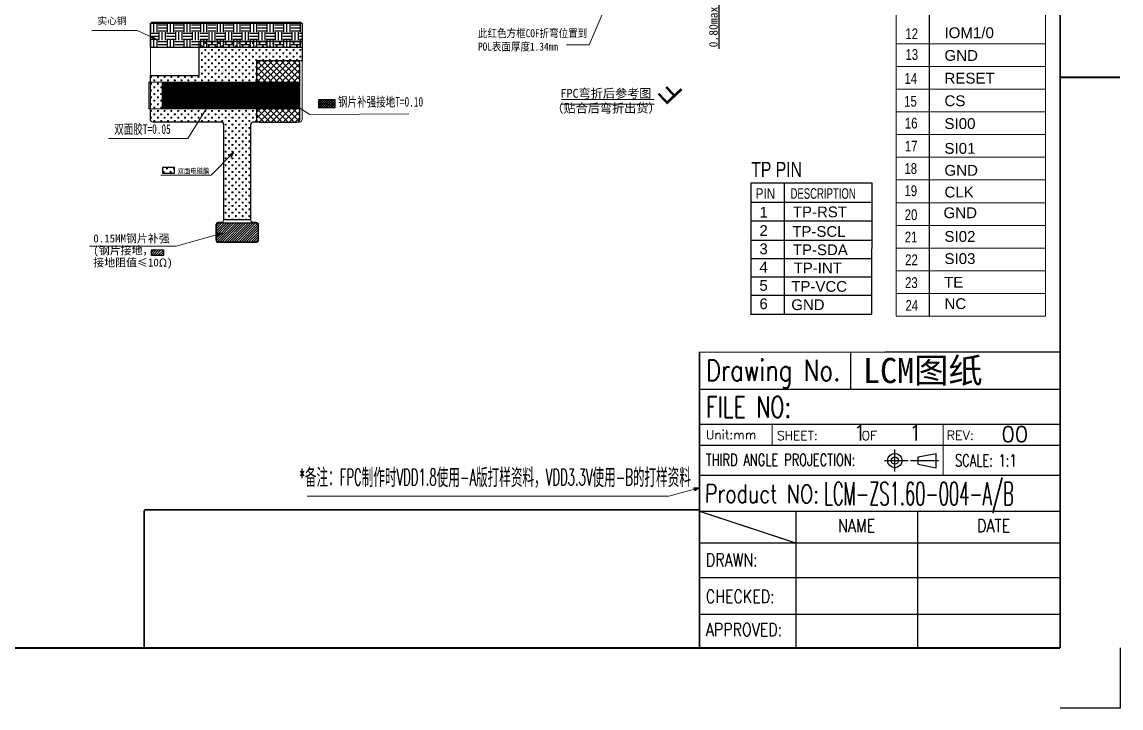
# Model space of a CAD drawing. Header units: millimetres. Extents: x 2678 to 7528, y -1679 to -1155.
# Drawn here: x 3193.8 to 3399.5, y -1418.7 to -1290.3 of the extents above; entities that cross this region are included whole.
import ezdxf
from ezdxf.enums import TextEntityAlignment as Align

# ---------------------------------------------------------------- set-up
doc = ezdxf.new("R2010")
doc.units = ezdxf.units.MM
doc.linetypes.add('CENTER', pattern=[50.8, 31.75, -6.35, 6.35, -6.35])
for name, color, linetype, lineweight in [('AM_8', 1, 'Continuous', 25), ('AUDIT_I_200904162619-0', 7, 'Continuous', 9), ('Dim', 3, 'Continuous', 13), ('DIM（标注）', 3, 'Continuous', 15), ('其它', 7, 'Continuous', 9)]:
    doc.layers.add(name, color=color, linetype=linetype, lineweight=lineweight)
for name, color, linetype in [('EMI', 8, 'Continuous'), ('LCM-FPC', 30, 'Continuous'), ('PANEL', 7, 'Continuous'), ('高温胶', 3, 'Continuous')]:
    doc.layers.add(name, color=color, linetype=linetype)
doc.styles.add('Arial', font='')
doc.styles.add('CCN-1', font='', dxfattribs={"width": 0.85})
doc.styles.add('CCN-Z', font='', dxfattribs={"width": 0.85})
doc.styles.add('DIM', font='txt.shx', dxfattribs={"bigfont": 'chineset.shx'})
doc.styles.add('GPO', font='')
doc.styles.add('ME-STANDARD', font='txt.shx', dxfattribs={"width": 0.71})
doc.styles.add('ME-txt', font='txt.shx', dxfattribs={"width": 0.75})
doc.styles.add('ROMAND', font='romans.shx', dxfattribs={"height": 2.5})
doc.styles.get("Standard").update_dxf_attribs({"font": 'arial.ttf'})
doc.styles.add('TITLE', font='ROMANT.SHX')
doc.styles.add('宋体', font='')
doc.styles.add('汉字', font='')
doc.styles.add('粗体汉字', font='')
doc.styles.get('Arial').set_extended_font_data('SimSun')
doc.styles.get('CCN-1').set_extended_font_data('SimSun')
doc.styles.get('CCN-Z').set_extended_font_data('NSimSun')
doc.styles.get('GPO').set_extended_font_data('SimHei')
doc.styles.get('宋体').set_extended_font_data('SimSun')
doc.styles.get('汉字').set_extended_font_data('SimSun')
doc.styles.get('粗体汉字').set_extended_font_data('SimHei')
doc.dimstyles.new('DIM-CCN', dxfattribs={"dimscale": 0.9, "dimtxt": 1.7, "dimasz": 1.2, "dimexe": 1.5, "dimexo": 0.5, "dimgap": 0.3, "dimtad": 1, "dimzin": 0, "dimdsep": 46, "dimtxsty": 'CCN-1', "dimblk": 'OPEN30', "dimcen": 0.05, "dimclrd": 256, "dimclre": 256, "dimclrt": 7, "dimadec": 0, "dimazin": 0, "dimtfac": 1, "dimtofl": 0, "dimtmove": 0, "dimatfit": 3, "dimldrblk": 'OPEN30', "dimfxl": 1, "dimtolj": 1, "dimtzin": 0, "dimlwd": -1, "dimlwe": -1, "dimarcsym": 0})
doc.dimstyles.new('ME-STANDARD', dxfattribs={"dimtxt": 2, "dimasz": 1.5, "dimexe": 1, "dimexo": 0.5, "dimgap": 0.3, "dimtad": 1, "dimzin": 0, "dimdsep": 46, "dimtxsty": 'ME-txt', "dimcen": 0, "dimclrd": 256, "dimclre": 256, "dimclrt": 256, "dimadec": 0, "dimazin": 0, "dimtp": 0.01, "dimtm": 0.01, "dimtfac": 1, "dimtmove": 0, "dimatfit": 3, "dimfxl": 1, "dimtolj": 1, "dimtzin": 0, "dimlwd": -1, "dimlwe": -1, "dimarcsym": 0})
doc.dimstyles.new('标注模版', dxfattribs={"dimtxt": 1.6, "dimasz": 2, "dimexe": 0.5, "dimexo": 0.5, "dimgap": 0.2, "dimtad": 1, "dimzin": 1, "dimdsep": 46, "dimtxsty": 'Arial', "dimcen": 1, "dimclrd": 3, "dimclre": 3, "dimclrt": 3, "dimadec": 0, "dimazin": 0, "dimtp": 1.2, "dimtm": 1.2, "dimtfac": 1, "dimtmove": 0, "dimatfit": 3, "dimfxl": 1, "dimtolj": 1, "dimarcsym": 0})

# ---------------------------------------------------------------- blocks, each defined once
blk = doc.blocks.new('_Open30')
at = {"color": 0, "linetype": 'ByBlock', "lineweight": -2}
for p, q in [((-1, 0.27), (0, 0)), ((0, 0), (-1, -0.27)), ((0, 0), (-1, 0))]:
    blk.add_line(p, q, dxfattribs=at)
blk = doc.blocks.new('*D212')
at = {"layer": 'Defpoints', "color": 0}
for p in [(3313.47, -1283.36), (3307.77, -1284.16), (3324.19, -1284.16)]:
    blk.add_point(p, dxfattribs=at)
at = {"layer": 'Dim', "color": 6, "lineweight": -2}
for p, q in [((3324.19, -1281.86), (3324.19, -1280.36)), ((3313.97, -1283.36), (3324.69, -1283.36)), ((3324.19, -1283.36), (3324.19, -1284.16)), ((3308.27, -1284.16), (3324.69, -1284.16)), ((3324.19, -1285.66), (3324.19, -1295.36))]:
    blk.add_line(p, q, dxfattribs=at)
at = {"layer": 'Dim', "color": 6}
for points in [[(3323.94, -1281.86), (3324.44, -1281.86), (3324.19, -1283.36)], [(3324.44, -1285.66), (3323.94, -1285.66), (3324.19, -1284.16)]]:
    blk.add_solid(points, dxfattribs=at)
at = {"layer": 'Dim', "color": 6, "insert": (3323.19, -1291.26), "char_height": 1.6, "attachment_point": 5, "rotation": 90, "style": '宋体'}
blk.add_mtext('0.80max', dxfattribs=at)

msp = doc.modelspace()

# ---------------------------------------------------------------- hatches: boundary and pattern name
h = msp.add_hatch()
h.set_pattern_fill('ANSI37', color=4, style=0)
h.set_pattern_definition([(45, (595.93132, 41.85846), (-0.0883883476, 0.0883883476), []), (135, (595.93132, 41.85846), (-0.0883883476, -0.0883883476), [])])
h.paths.add_polyline_path([(3245.6058, -1301.5648), (3220.022, -1301.5641), (3220.022, -1306.5641), (3245.6058, -1306.5648)])
h = msp.add_hatch()
h.set_pattern_fill('ANSI31', color=256, scale=0.1)
h.set_pattern_definition([(45, (-124.85973, -1482.49068), (-0.224506403, 0.224506403), [])])
h.paths.add_polyline_path([(3230.5454, -1327.901, 0.41421356), (3230.1454, -1328.301), (3230.1454, -1331.101, 0.41421356), (3230.5454, -1331.501), (3237.5454, -1331.501, 0.41421356), (3237.9454, -1331.101), (3237.9454, -1328.301, 0.41421356), (3237.5454, -1327.901), (3237.0454, -1327.901)])
h = msp.add_hatch()
h.set_pattern_fill('ANSI31', color=256, scale=0.1)
h.set_pattern_definition([(45, (2560.01107, -1620.50917), (-0.2245064, 0.2245064), [])])
h.paths.add_polyline_path([(3217.9761, -1334.022), (3217.9761, -1332.9794), (3220.2147, -1332.9794), (3220.2147, -1334.022)])
at = {"layer": 'AM_8'}
h = msp.add_hatch(dxfattribs=at)
h.set_pattern_fill('EARTH', color=42, scale=0.245, style=0)
h.set_pattern_definition([(0, (-433.664, -1708.9403), (1.55575, 1.55575), [1.55575, -1.55575]), (0, (-433.664, -1708.357), (1.55575, 1.55575), [1.55575, -1.55575]), (0, (-433.664, -1707.7735), (1.55575, 1.55575), [1.55575, -1.55575]), (90, (-433.4696, -1707.579), (-1.55575, 1.55575), [1.55575, -1.55575]), (90, (-432.8862, -1707.579), (-1.55575, 1.55575), [1.55575, -1.55575]), (90, (-432.3028, -1707.579), (-1.55575, 1.55575), [1.55575, -1.55575])])
h.paths.add_polyline_path([(3217.7815, -1290.5273), (3246.2054, -1290.5273), (3246.2054, -1295.0847), (3217.7815, -1295.0847)])
h = msp.add_hatch(dxfattribs=at)
h.set_pattern_fill('ANSI37', scale=0.25, style=0)
h.set_pattern_definition([(45, (-32.4451, -421.7791), (-0.561266, 0.561266), []), (135, (-32.4451, -421.7791), (-0.561266, -0.561266), [])])
edge = h.paths.add_edge_path()
edge.add_arc((3238.1765, -1308.5386), 0.5, 180, 270)
edge.add_line((3238.1765, -1309.0386), (3245.2568, -1309.0386))
edge.add_arc((3245.2568, -1308.5386), 0.5, 270, 360)
edge.add_line((3245.7568, -1308.5386), (3245.7568, -1298.0823))
edge.add_arc((3245.2568, -1298.0823), 0.5, 0, 90)
edge.add_line((3245.2568, -1297.5823), (3238.1765, -1297.5823))
edge.add_arc((3238.1765, -1298.0823), 0.5, 90, 180)
edge.add_line((3237.6765, -1298.0823), (3237.6765, -1308.5386))
at = {"layer": 'AM_8', "ltscale": 0.3}
h = msp.add_hatch(dxfattribs=at)
h.set_pattern_fill('ANSI37', scale=0.1, style=0)
h.set_pattern_definition([(45, (-151.52266, -1519.17198), (-0.224506403, 0.224506403), []), (135, (-151.52266, -1519.17198), (-0.224506403, -0.224506403), [])])
h.paths.add_polyline_path([(3249.3153, -1306.4025), (3252.2871, -1306.4025), (3252.2871, -1304.8289), (3249.3153, -1304.8289)])
at = {"layer": 'EMI'}
h = msp.add_hatch(dxfattribs=at)
h.set_pattern_fill('CROSS', color=8, scale=0.1, style=0)
h.set_pattern_definition([(180, (6393.0785, -421.7791), (-0.635, 0.635), [0.3175, -0.9525]), (90, (6392.91974, -421.93786), (0.635, 0.635), [0.3175, -0.9525])])
edge = h.paths.add_edge_path()
edge.add_line((3217.6821, -1300.3008), (3226.9167, -1300.3008))
edge.add_line((3226.9167, -1300.3008), (3226.9167, -1293.9134))
edge.add_line((3226.9167, -1293.9134), (3246.2054, -1293.9134))
edge.add_line((3246.2054, -1293.9134), (3246.2054, -1297.5823))
edge.add_line((3246.2054, -1297.5823), (3237.6765, -1297.5823))
edge.add_line((3237.6765, -1297.5823), (3237.6765, -1309.042))
edge.add_line((3237.6765, -1309.042), (3237.0454, -1309.042))
edge.add_arc((3237.0454, -1309.542), 0.5, 90, 180)
edge.add_line((3236.5454, -1309.542), (3236.5454, -1327.307))
edge.add_line((3236.5454, -1327.307), (3231.5454, -1327.307))
edge.add_line((3231.5454, -1327.307), (3231.5454, -1309.542))
edge.add_arc((3231.0454, -1309.542), 0.5, 0, 90)
edge.add_line((3231.0454, -1309.042), (3218.2804, -1309.042))
edge.add_arc((3218.2804, -1308.542), 0.5, 179.99484, 270, ccw=False)
edge.add_line((3217.7804, -1308.5419), (3217.7811, -1300.3008))
h = msp.add_hatch(dxfattribs=at)
h.set_pattern_fill('CROSS', color=8, scale=0.1, style=0)
h.set_pattern_definition([(0, (2728.00454, -1528.5469), (0.635, 0.635), [0.3175, -0.9525]), (90, (2728.1633, -1528.70564), (-0.635, 0.635), [0.3175, -0.9525])])
h.paths.add_polyline_path([(3220.057, -1317.5693), (3220.057, -1318.612), (3222.2956, -1318.612), (3222.2956, -1317.5693)])

# ---------------------------------------------------------------- linework, layer by layer
at = {"color": 7, "linetype": 'Continuous', "lineweight": 5}
for p, q in [((3357.3982, -1239.1578), (3357.3982, -1345.3773)), ((3385.3767, -1345.3773), (3385.3767, -1239.1578)), ((3357.3982, -1294.3919), (3385.3767, -1294.3919)), ((3357.3982, -1298.6407), (3385.3767, -1298.6407)), ((3357.3982, -1302.8895), (3385.3767, -1302.8895)), ((3357.3982, -1307.1383), (3385.3767, -1307.1383)), ((3357.3982, -1311.387), (3385.3767, -1311.387)), ((3357.3982, -1315.6358), (3385.3767, -1315.6358)), ((3357.3982, -1319.8846), (3385.3767, -1319.8846)), ((3357.3982, -1324.1334), (3385.3767, -1324.1334)), ((3357.3982, -1328.3822), (3385.3767, -1328.3822)), ((3357.3982, -1332.6309), (3385.3767, -1332.6309)), ((3357.3982, -1336.8797), (3385.3767, -1336.8797)), ((3357.3982, -1341.1285), (3385.3767, -1341.1285)), ((3357.3982, -1345.3773), (3385.3767, -1345.3773))]:
    msp.add_line(p, q, dxfattribs=at)
at = {"color": 7}
msp.add_line((3363.5681, -1239.1578), (3363.5681, -1345.3773), dxfattribs=at)
at = {"linetype": 'CENTER'}
for p, q in [((3357.1496, -1374.4576), (3357.1496, -1370.3106)), ((3355.2311, -1372.3841), (3359.6378, -1372.3841)), ((3360.0538, -1372.3841), (3365.3263, -1372.3841))]:
    msp.add_line(p, q, dxfattribs=at)
at = {"linetype": 'Continuous'}
for p, q in [((3361.4893, -1371.7132), (3364.8658, -1371.0422)), ((3361.4893, -1373.0551), (3361.4893, -1371.7132)), ((3364.8658, -1373.7261), (3364.8658, -1371.0422)), ((3361.4893, -1373.0551), (3364.8658, -1373.7261))]:
    msp.add_line(p, q, dxfattribs=at)
for p, q in [((3399.3241, -1407.4425), (3399.3241, -1418.6817)), ((3399.3241, -1418.6817), (3388.085, -1418.6817))]:
    msp.add_line(p, q)
for points, const_width in [([(3388.085, -1193.898), (3388.085, -1407.4425)], 0.3372), ([(3388.085, -1300.6702), (3393.7045, -1300.6702)], 0.3372), ([(3388.085, -1300.6702), (3399.3241, -1300.6702)], 0.3372), ([(3320.5923, -1352.1092), (3388.085, -1352.1092)], 0.2248), ([(3348.8712, -1359.0465), (3348.8712, -1352.1092)], 0.2248), ([(3320.6498, -1359.0465), (3388.085, -1359.0465)], 0.2248), ([(3320.6498, -1365.5962), (3388.085, -1365.5962)], 0.2248), ([(3334.1895, -1369.5299), (3334.1895, -1365.5962)], 0.2248), ([(3366.189, -1369.5299), (3366.189, -1365.5962)], 0.2248), ([(3320.6498, -1369.5299), (3388.085, -1369.5299)], 0.2248), ([(3366.189, -1375.1495), (3366.189, -1369.5299)], 0.2248), ([(3320.6498, -1375.1495), (3388.085, -1375.1495)], 0.2248), ([(3320.6498, -1381.893), (3388.085, -1381.893)], 0.2248), ([(3320.6498, -1381.893), (3338.6325, -1387.8197)], 0.2248), ([(3320.6498, -1381.893), (3388.085, -1381.893)], 0.2248), ([(3338.6325, -1381.893), (3338.6325, -1407.4425)], 0.2248), ([(3361.4235, -1381.893), (3361.4235, -1407.4425)], 0.2248), ([(3320.6498, -1387.8197), (3388.085, -1387.8197)], 0.2248), ([(3320.6498, -1394.2745), (3388.085, -1394.2745)], 0.2248), ([(3320.6498, -1401.1368), (3388.085, -1401.1368)], 0.2248), ([(3077.2648, -1407.4425), (3388.085, -1407.4425)], 0.3372)]:
    msp.add_lwpolyline(points, dxfattribs=dict(const_width=const_width))
at = {"color": 4}
for points in [[(3388.085, -1312.7248), (3388.085, -1352.1092), (3355.325, -1352.1092)], [(3330.1474, -1344.9873), (3352.868, -1344.9873), (3352.8992, -1320.4501), (3330.2076, -1320.4501), (3330.2115, -1344.9873)], [(3336.4413, -1320.4501), (3336.4051, -1344.9873)], [(3352.8391, -1324.0852), (3330.1474, -1324.0852)], [(3330.1474, -1327.5098), (3352.8391, -1327.5098)], [(3330.1474, -1331.1707), (3352.8391, -1331.1707)], [(3330.1474, -1334.5953), (3352.8391, -1334.5953)], [(3330.1474, -1338.0199), (3352.8391, -1338.0199)], [(3330.1474, -1341.4446), (3352.8391, -1341.4446)]]:
    msp.add_lwpolyline(points, dxfattribs=at)
msp.add_lwpolyline([(3237.0454, -1327.901), (3237.5454, -1327.901, -0.41421356), (3237.9454, -1328.301), (3237.9454, -1331.101, -0.41421356), (3237.5454, -1331.501), (3230.5454, -1331.501, -0.41421356), (3230.1454, -1331.101), (3230.1454, -1328.301, -0.41421356), (3230.5454, -1327.901), (3231.0454, -1327.901)], format="xyb", close=True)
msp.add_lwpolyline([(3217.9761, -1334.022), (3217.9761, -1332.9794), (3220.2147, -1332.9794), (3220.2147, -1334.022)], close=True)
msp.add_lwpolyline([(3320.5923, -1407.4425, 0.3372, 0.3372, 0), (3320.5923, -1352.1092, 0.2248, 0.2248, 0), (3388.1425, -1352.1092, 0.2248, 0.2248, 0)], format="xyseb")
at = {"const_width": 0.3237}
msp.add_lwpolyline([(3216.6212, -1407.4425), (3216.6212, -1381.9318, -0.41421356), (3216.9448, -1381.6081), (3320.6254, -1381.6081)], format="xyb", dxfattribs=at)
at = {"linetype": 'Continuous'}
for radius in [1.342, 0.671]:
    msp.add_circle((3357.1496, -1372.3841), radius, dxfattribs=at)
at = {"layer": 'AM_8', "color": 42}
msp.add_lwpolyline([(3217.7815, -1290.5273), (3246.2054, -1290.5273), (3246.2054, -1295.0847), (3217.7815, -1295.0847)], close=True, dxfattribs=at)
at = {"layer": 'AM_8', "color": 7}
msp.add_lwpolyline([(3238.1765, -1309.0386), (3245.2568, -1309.0386, 0.41421356), (3245.7568, -1308.5386), (3245.7568, -1298.0823, 0.41421356), (3245.2568, -1297.5823), (3238.1765, -1297.5823, 0.41421356), (3237.6765, -1298.0823), (3237.6765, -1308.5386, 0.41421356)], format="xyb", close=True, dxfattribs=at)
at = {"layer": 'AUDIT_I_200904162619-0', "color": 1}
for p, q in [((3294.7739, -1304.8156), (3312.1051, -1304.8156)), ((3294.7739, -1304.8156), (3312.1051, -1304.8156)), ((3294.7739, -1305.708), (3312.1051, -1305.708)), ((3294.7739, -1305.708), (3312.1051, -1305.708))]:
    msp.add_line(p, q, dxfattribs=at)
at = {"layer": 'EMI'}
msp.add_lwpolyline([(3217.6821, -1300.3008), (3226.9167, -1300.3008), (3226.9167, -1293.9134), (3246.2054, -1293.9134), (3246.2054, -1297.5823), (3237.6765, -1297.5823), (3237.6765, -1309.042), (3237.0454, -1309.042, 0.41421356), (3236.5454, -1309.542), (3236.5454, -1327.307), (3231.5454, -1327.307), (3231.5454, -1309.542, 0.41421356), (3231.0454, -1309.042), (3218.2804, -1309.042, -0.41423994), (3217.7804, -1308.5419), (3217.7811, -1300.3008)], format="xyb", dxfattribs=at)
at = {"layer": 'EMI', "color": 8}
msp.add_lwpolyline([(3220.057, -1317.5693), (3220.057, -1318.612), (3222.2956, -1318.612), (3222.2956, -1317.5693)], close=True, dxfattribs=at)
at = {"layer": 'LCM-FPC', "lineweight": 5}
msp.add_lwpolyline([(3237.0454, -1309.042, 0.41421356), (3236.5454, -1309.542), (3236.5454, -1327.307, 0.41421356), (3237.0454, -1327.801), (3237.5454, -1327.801, -0.41421356), (3238.0454, -1328.301), (3238.0454, -1331.101, -0.41421356), (3237.5454, -1331.601), (3230.5454, -1331.601, -0.41421356), (3230.0454, -1331.101), (3230.0454, -1328.301, -0.41421356), (3230.5454, -1327.801), (3231.0454, -1327.801, 0.41421356), (3231.5454, -1327.307), (3231.5454, -1309.542, 0.41421356), (3231.0454, -1309.042), (3218.2804, -1309.042, -0.41423994), (3217.7804, -1308.5419), (3217.7819, -1290.8218, -0.41418719), (3218.2819, -1290.3218), (3245.7054, -1290.3218, -0.41421356), (3246.2054, -1290.8218), (3246.2054, -1308.542, -0.41421356), (3245.7054, -1309.042)], format="xyb", close=True, dxfattribs=at)
at = {"layer": '其它', "color": 4}
for points in [[(3217.522, -1301.5648), (3220.022, -1301.5648), (3220.022, -1306.5648), (3217.522, -1306.5648)], [(3245.6058, -1301.5648), (3220.022, -1301.5641), (3220.022, -1306.5641), (3245.6058, -1306.5648)]]:
    msp.add_lwpolyline(points, close=True, dxfattribs=at)
at = {"layer": '高温胶', "color": 7}
msp.add_lwpolyline([(3249.3153, -1304.8289), (3252.2871, -1304.8289), (3252.2871, -1306.4025), (3249.3153, -1306.4025)], close=True, dxfattribs=at)

# ---------------------------------------------------------------- texts
at = {"color": 7, "linetype": 'Continuous', "lineweight": 5, "width": 0.75}
for s, p in [('12', (3360.3063, -1293.5322)), ('13', (3360.3241, -1297.4159)), ('14', (3360.146, -1301.9077)), ('15', (3360.085, -1306.1663)), ('16', (3360.2168, -1310.2533)), ('17', (3360.2124, -1314.5464)), ('18', (3360.1307, -1318.7416)), ('19', (3360.1411, -1322.9008)), ('20', (3360.1851, -1327.3952)), ('21', (3360.1888, -1331.5684)), ('22', (3360.2682, -1335.8334)), ('23', (3360.2496, -1340.0986)), ('24', (3360.3223, -1344.3595))]:
    msp.add_text(s, height=2.02176, dxfattribs=at).set_placement(p, align=Align.CENTER)
at = {"color": 4, "linetype": 'Continuous', "lineweight": 5, "width": 0.75}
msp.add_text('TP PIN', height=2.808, dxfattribs=at).set_placement((3335.017, -1319.2949), align=Align.CENTER)
at = {"color": 4}
for s, height, width, p in [('PIN', 1.9685, 0.8, (3331.0844, -1323.3996)), ('DESCRIPTION', 1.968497, 0.65, (3337.6219, -1323.3996))]:
    msp.add_text(s, height=height, dxfattribs=dict(at, width=width)).set_placement(p)
for s, height, p in [('1', 2.0075, (3331.8071, -1326.9194)), ('TP-RST', 2.00756, (3338.0584, -1326.8586)), ('2', 2.0076, (3331.8071, -1330.344)), ('TP-SCL', 2.00756, (3337.9585, -1330.5194)), ('3', 2.0076, (3331.8071, -1333.7687)), ('TP-SDA', 2.00756, (3338.0628, -1333.944)), ('4', 2.0076, (3331.8071, -1337.1933)), ('TP-INT', 2.00756, (3338.2076, -1337.3538)), ('5', 2.0076, (3331.8071, -1340.6179)), ('TP-VCC', 2.00756, (3337.7688, -1340.7992)), ('6', 2.0076, (3331.8071, -1344.0426)), ('GND', 2.00756, (3337.7688, -1344.2238))]:
    msp.add_text(s, height=height, dxfattribs=at).set_placement(p)
at = {"style": 'ROMAND'}
for s, height, width, p, p2 in [('Drawing No.', 3.933715, 0.808172, (3321.7738, -1357.4937), (3346.9324, -1357.4937)), ('FILE NO:', 3.93372, 0.751501, (3321.7738, -1364.3089), (3337.7095, -1364.3089)), ('REV:', 1.68588, 1.09817, (3366.8437, -1368.4931), (3371.9438, -1368.4931))]:
    msp.add_text(s, height=height, dxfattribs=dict(at, width=width)).set_placement(p, p2, align=Align.FIT)
at = {"lineweight": 0, "style": '粗体汉字'}
msp.add_text('LCM图纸', height=4.69395, dxfattribs=at).set_placement((3351.1898, -1357.8725))
at = {"color": 1, "lineweight": 0, "style": 'DIM'}
for s, height, p in [('1', 2.8966, (3349.3524, -1368.6241)), ('1', 2.8966, (3359.7926, -1368.6241)), ('00', 2.89662, (3377.1369, -1368.9039))]:
    msp.add_text(s, height=height, dxfattribs=at).set_placement(p)
at = {"style": 'ROMAND'}
for s, height, p in [('Unit:mm', 1.68588, (3321.7738, -1368.406)), ('SHEET:      OF', 1.685878, (3335.0692, -1368.5401))]:
    msp.add_text(s, height=height, dxfattribs=at).set_placement(p)
for s, height, width, p in [('THIRD ANGLE PROJECTION:', 2.247837, 0.7, (3321.7738, -1373.3744)), ('SCALE: 1:1', 2.24784, 0.7, (3368.4112, -1373.4798)), ('DRAWN:', 2.43438, 0.8, (3321.7738, -1392.18)), ('DRAWN:', 2.43438, 0.8, (3321.7738, -1392.18)), ('CHECKED:', 2.43438, 0.8, (3321.7738, -1399.0305)), ('APPROVED:', 2.43438, 0.8, (3321.7738, -1405.2309))]:
    msp.add_text(s, height=height, dxfattribs=dict(at, width=width)).set_placement(p)
at = {"color": 2, "lineweight": 0, "style": 'TITLE', "width": 0.517102}
for s, height, p in [('*备注：FPC制作时VDD1.8使用-A版打样资料，VDD3.3V使用-B的打样资料', 3.084143, (3245.6179, -1377.022)), ('LCM-ZS1.60-004-A/B', 4.3178, (3343.9266, -1380.7161))]:
    msp.add_text(s, height=height, dxfattribs=at).set_placement(p)
at = {"style": 'ROMAND', "width": 0.799028}
msp.add_text('Product NO:', height=3.416713, rotation=359.698507, dxfattribs=at).set_placement((3321.595, -1380.2483), (3342.9789, -1380.3608), align=Align.FIT)
at = {"style": 'ROMAND', "width": 0.8}
for s, p in [('NAME', (3349.9863, -1384.5635)), ('DATE', (3375.6335, -1384.5635))]:
    msp.add_text(s, height=2.43438, dxfattribs=at).set_placement(p, align=Align.MIDDLE_CENTER)
at = {"color": 7, "linetype": 'Continuous', "lineweight": 5, "char_height": 2.02176, "width": 25.090553, "attachment_point": 1}
for s, insert in [('IOM1/0', (3366.4381, -1291.325)), ('GND', (3366.4381, -1295.5738)), ('RESET', (3366.4381, -1299.8226)), ('CS', (3366.4381, -1304.0519)), ('SI00', (3366.4381, -1308.3201)), ('SI01', (3366.4381, -1312.9534)), ('GND', (3366.4381, -1317.0655)), ('CLK', (3366.4381, -1321.1374)), ('GND', (3366.259, -1325.0046)), ('SI02', (3366.4381, -1329.4352)), ('SI03', (3366.4381, -1333.5859)), ('TE', (3366.3631, -1338.008)), ('NC', (3366.4381, -1342.0081))]:
    msp.add_mtext(s, dxfattribs=dict(at, insert=insert))
at = {"layer": 'Dim'}
for s, insert, char_height, width, attachment_point, style in [('{\\C2;实心铜}', (3213.3482, -1289.4519), 1.30383, 15.066526, 3, '宋体'), ('此红色方框COF折弯位置到\\PPOL表面厚度1.34mm', (3279.1222, -1291.6783), 1.5, 21.692637, 1, 'CCN-Z'), ('{\\fNSimSun|b0|i0|c134|p49;\\W0.85;双面电磁膜}', (3222.8809, -1318.814), 1, 9.506698, 7, '汉字')]:
    msp.add_mtext(s, dxfattribs=dict(at, insert=insert, char_height=char_height, width=width, attachment_point=attachment_point, style=style))
at = {"layer": 'Dim', "color": 7, "insert": (3314.8132, -1306.0693), "char_height": 3.9312, "width": 13.887824, "attachment_point": 1, "rotation": 133.182458}
msp.add_mtext('{\\fWingdings 2|b0|i0|c2|p18;\\C1;F}', dxfattribs=at)
at = {"layer": 'Dim', "color": 1, "insert": (3302.5004, -1305.1631), "char_height": 4.162815, "width": 102.678099, "attachment_point": 5, "style": 'GPO'}
msp.add_mtext('{\\fNSimSun|b0|i0|c134|p49;\\H0.4x; FPC弯折后参考图\\P （贴合后弯折出货）}', dxfattribs=at)
at = {"layer": 'DIM（标注）', "insert": (3207.1027, -1330.0742), "char_height": 1.5, "width": 28.612329, "attachment_point": 1, "line_spacing_factor": 0.9, "style": '宋体'}
msp.add_mtext('0.15MM钢片补强\\P{\\C2;(钢片接地，\\P接地阻值≤10Ω)}', dxfattribs=at)
at = {"layer": 'PANEL', "color": 0, "char_height": 1.8, "width": 32.252817, "attachment_point": 1, "style": 'ME-STANDARD'}
for s, insert in [('{\\fSimSun|b0|i0|c134|p2;\\C2;钢片补强接地T=0.10  }', (3252.8971, -1304.3419)), ('{\\fSimHei|b0|i0|c134|p49;双面胶T=0.05}', (3211.0136, -1309.4506))]:
    msp.add_mtext(s, dxfattribs=dict(at, insert=insert))

# ---------------------------------------------------------------- dimensions: what is measured, and where the dimension line sits
at = {"layer": 'Dim', "color": 6}
dim = msp.add_linear_dim(base=(3324.1866, -1284.161), p1=(3313.4732, -1283.361), p2=(3307.7726, -1284.161), angle=90, text='<>max', dimstyle='标注模版', override={"dimasz": 1.5, "dimtxsty": '宋体', "dimclrd": 6, "dimclre": 6, "dimclrt": 6, "dimtp": 0.02, "dimtm": 0.02}, dxfattribs=at)
dim.commit()
dim.dimension.update_dxf_attribs({"geometry": '*D212', "text_midpoint": (3324.1866, -1291.2627), "dimtype": 160})

# ---------------------------------------------------------------- leaders
at = {"layer": 'Dim'}
for points in [[(3303.8967, -1285.287), (3299.8993, -1294.6083), (3295.6789, -1294.6013)], [(3233.3698, -1314.7172), (3229.1603, -1319.001), (3219.7663, -1319.001)]]:
    msp.add_leader(points, dimstyle='DIM-CCN', dxfattribs=at)
at = {"layer": 'Dim', "lineweight": 0}
for points in [[(3219.334, -1293.7256), (3215.3049, -1291.9089), (3206.8035, -1291.8845)], [(3244.3002, -1305.5192), (3247.6499, -1307.6174), (3266.1747, -1307.5226)]]:
    msp.add_leader(points, dimstyle='ME-STANDARD', override={"dimtad": 0}, dxfattribs=at)
at = {"layer": 'Dim', "color": 0}
for points in [[(3230.3476, -1303.1939), (3224.8185, -1312.1112), (3209.9222, -1312.1112)], [(3231.3074, -1329.8298), (3222.5962, -1332.2924), (3206.3832, -1332.2924)], [(3320.5923, -1377.5066), (3314.8738, -1379.0677), (3247.1319, -1379.0677)]]:
    msp.add_leader(points, dimstyle='DIM-CCN', override={"dimexe": 1}, dxfattribs=at)

doc.saveas('drawing.dxf')
